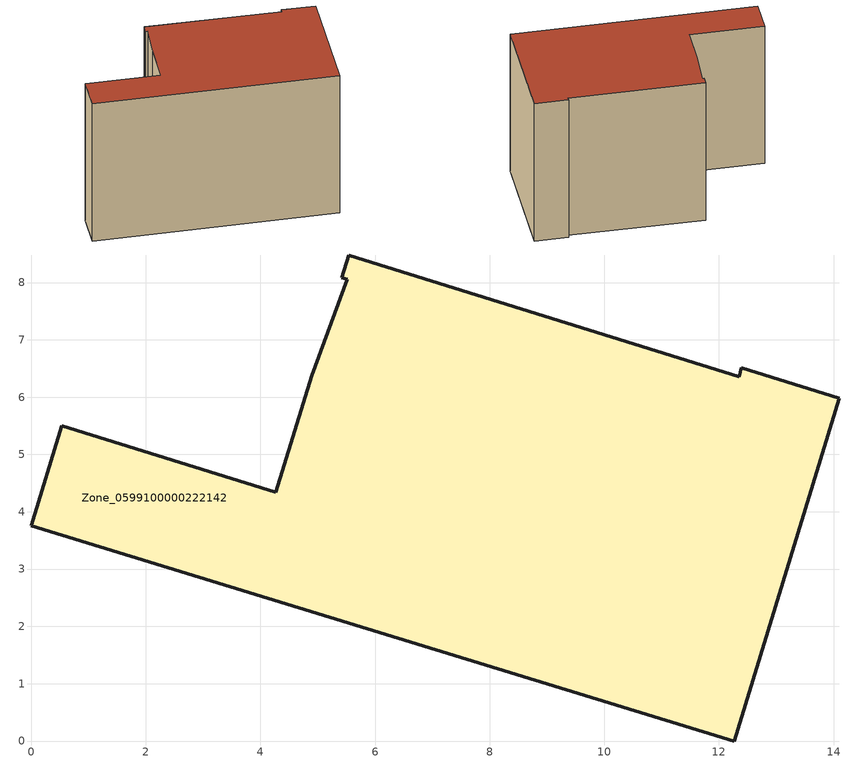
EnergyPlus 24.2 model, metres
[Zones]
Zone_0599100000222142
 floor ground (C_G): 5.54,8.48 12.35,6.36 12.39,6.51 14.1,5.98 12.27,0 0,3.76 0.53,5.5 4.27,4.34 4.89,6.37 5.51,8.06 5.42,8.08 z0
 wall outside (C_F): 12.27,0 14.1,5.98 12.39,6.51 12.35,6.36 5.54,8.48 5.42,8.08 5.51,8.06 4.89,6.37 4.27,4.34 0.53,5.5 0,3.76 12.27,0 z0:8.54
 roof outside (C_R): 12.35,6.36 5.54,8.48 5.42,8.08 5.51,8.06 4.89,6.37 4.27,4.34 0.53,5.5 0,3.76 12.27,0 14.1,5.98 12.39,6.51 z8.54
[BUILDING]
Pand.0599100000222142: North Axis=0; Terrain=City; Loads Convergence Tolerance Value=0.04; Temperature Convergence Tolerance Value=0.4; Solar Distribution=FullExterior; Maximum Number of Warmup Days=25; Minimum Number of Warmup Days=1
[Site:Location]
Rotterdam.The.Hague.AP_ZH_NLD Design_Conditions: Latitude=51.96; Longitude=4.45; Time Zone=1; Elevation=-4.5
[SITE:GROUNDTEMPERATURE:BUILDINGSURFACE]
18, 18, 18, 18, 18, 18, 18, 18, 18, 18, 18, 18
[MATERIAL] Thermal Absorptance=0.9; Solar Absorptance=0.7; Visible Absorptance=0.7
Name | Roughness | Thickness | Conductivity | Density | Specific Heat
G.TI.1975-1991 | MediumSmooth | 0.15 | 0.288461 | 540 | 1210
F.TI.1975-1991 | Rough | 0.3 | 0.230769 | 1920 | 840
R.TI.1975-1991 | MediumRough | 0.2 | 0.153846 | 1500 | 1000
[CONSTRUCTION]
C_G: G.TI.1975-1991
C_F: F.TI.1975-1991
C_R: R.TI.1975-1991
[ZONE]
Zone_0599100000222142: Type=1; Multiplier=1; Ceiling Height=Autocalculate; Volume=Autocalculate; Floor Area=autocalculate; Part of Total Floor Area=Yes
[ZONEINFILTRATION:DESIGNFLOWRATE]
Infil_Zone_0599100000222142: Zone or ZoneList or Space or SpaceList=Zone_0599100000222142; Schedule=AlwaysOn; Design Flow Rate Calculation Method=Flow/Area; Flow Rate per Floor Area=0.003; Constant Term Coefficient=1; Temperature Term Coefficient=0; Velocity Term Coefficient=0; Velocity Squared Term Coefficient=0
[HVACTEMPLATE:ZONE:IDEALLOADSAIRSYSTEM]
Zone_0599100000222142: Maximum Heating Supply Air Temperature=50; Minimum Cooling Supply Air Temperature=13; Maximum Heating Supply Air Humidity Ratio=0.0156; Minimum Cooling Supply Air Humidity Ratio=0.0077; Heating Limit=NoLimit; Cooling Limit=NoLimit; Dehumidification Control Type=ConstantSensibleHeatRatio; Cooling Sensible Heat Ratio=0.7; Dehumidification Setpoint=60; Humidification Control Type=None; Humidification Setpoint=30; Outdoor Air Method=None; Outdoor Air Flow Rate per Person=0.00944; Outdoor Air Flow Rate per Zone Floor Area=0; Outdoor Air Flow Rate per Zone=0; Demand Controlled Ventilation Type=None; Outdoor Air Economizer Type=NoEconomizer; Heat Recovery Type=None; Sensible Heat Recovery Effectiveness=0.7; Latent Heat Recovery Effectiveness=0.65
[ZONECONTROL:THERMOSTAT]
ThermostatControl_Zone_0599100000222142: Zone or ZoneList=Zone_0599100000222142; Control Type Schedule=DualSetpointControlType; Control 1=Thermostat_Zone_0599100000222142; Temperature Difference Between Cutout And Setpoint=0
[THERMOSTATSETPOINT:DUALSETPOINT]
Thermostat_Zone_0599100000222142: Heating Setpoint Temperature Schedule=HeatingSetpoint_Zone_0599100000222142; Cooling Setpoint Temperature Schedule=CoolingSetpoint_Zone_0599100000222142
[SCHEDULE:COMPACT]
HeatingSetpoint_Zone_0599100000222142: Through: 12/31, For: AllDays, Until: 24:00, 21
CoolingSetpoint_Zone_0599100000222142: Through: 12/31, For: AllDays, Until: 24:00, 24
DualSetpointControlType: Through: 12/31, For: AllDays, Until: 24:00, 4
AlwaysOn: Through: 12/31, For: AllDays, Until: 24:00, 1
